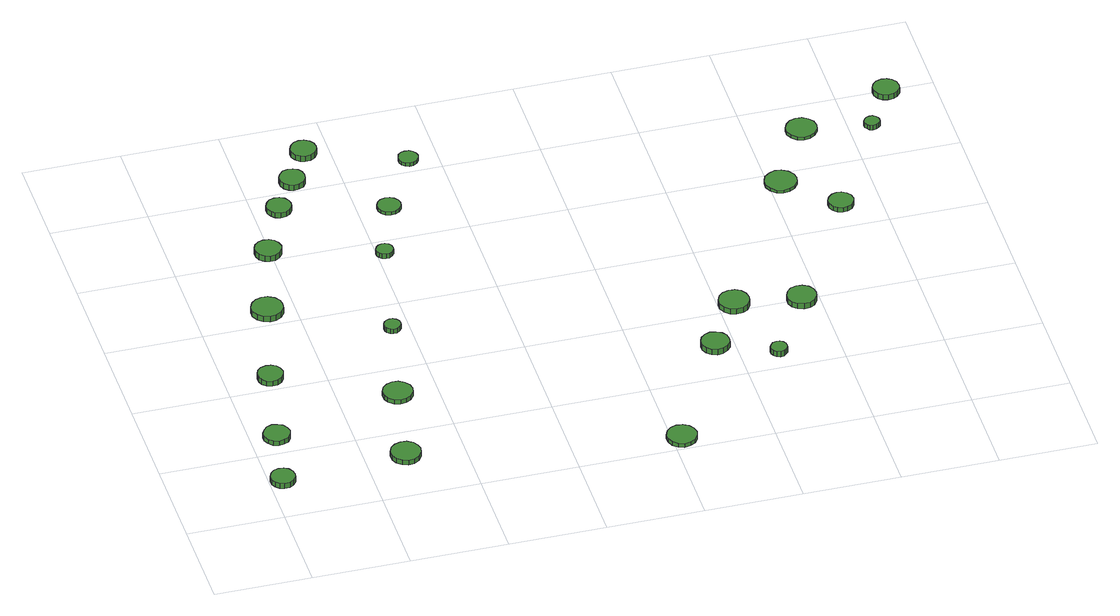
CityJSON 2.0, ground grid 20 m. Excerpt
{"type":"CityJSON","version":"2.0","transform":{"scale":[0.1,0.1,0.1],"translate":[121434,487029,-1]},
"CityObjects":{
"tree1":{"type":"SolitaryVegetationObject","attributes":{"function":"something"},"geometry":[{"type":"MultiSurface","lod":"1","boundaries":[[[0,1,2,3,4,5,6,7,8,9,10,11,12,13,14]],[[15,16,17,18,19,20,21,22,23,24,25,26,27,28,29]],[[0,29,28,1]],[[1,28,27,2]],[[2,27,26,3]],[[3,26,25,4]],[[4,25,24,5]],[[5,24,23,6]],[[6,23,22,7]],[[7,22,21,8]],[[8,21,20,9]],[[9,20,19,10]],[[10,19,18,11]],[[11,18,17,12]],[[12,17,16,13]],[[13,16,15,14]],[[14,15,29,0]]]}]},
"tree2":{"type":"SolitaryVegetationObject","attributes":{"function":"something"},"geometry":[{"type":"MultiSurface","lod":"1","boundaries":[[[30,31,32,33,34,35,36,37,38,39,40,41,42,43,44]],[[45,46,47,48,49,50,51,52,53,54,55,56,57,58,59]],[[30,59,58,31]],[[31,58,57,32]],[[32,57,56,33]],[[33,56,55,34]],[[34,55,54,35]],[[35,54,53,36]],[[36,53,52,37]],[[37,52,51,38]],[[38,51,50,39]],[[39,50,49,40]],[[40,49,48,41]],[[41,48,47,42]],[[42,47,46,43]],[[43,46,45,44]],[[44,45,59,30]]]}]},
"tree3":{"type":"SolitaryVegetationObject","attributes":{"function":"something"},"geometry":[{"type":"MultiSurface","lod":"1","boundaries":[[[60,61,62,63,64,65,66,67,68,69,70,71,72,73,74]],[[75,76,77,78,79,80,81,82,83,84,85,86,87,88,89]],[[60,89,88,61]],[[61,88,87,62]],[[62,87,86,63]],[[63,86,85,64]],[[64,85,84,65]],[[65,84,83,66]],[[66,83,82,67]],[[67,82,81,68]],[[68,81,80,69]],[[69,80,79,70]],[[70,79,78,71]],[[71,78,77,72]],[[72,77,76,73]],[[73,76,75,74]],[[74,75,89,60]]]}]},
"tree4":{"type":"SolitaryVegetationObject","attributes":{"function":"something"},"geometry":[{"type":"MultiSurface","lod":"1","boundaries":[[[90,91,92,93,94,95,96,97,98,99,100,101,102,103,104]],[[105,106,107,108,109,110,111,112,113,114,115,116,117,118,119]],[[90,119,118,91]],[[91,118,117,92]],[[92,117,116,93]],[[93,116,115,94]],[[94,115,114,95]],[[95,114,113,96]],[[96,113,112,97]],[[97,112,111,98]],[[98,111,110,99]],[[99,110,109,100]],[[100,109,108,101]],[[101,108,107,102]],[[102,107,106,103]],[[103,106,105,104]],[[104,105,119,90]]]}]},
"tree5":{"type":"SolitaryVegetationObject","attributes":{"function":"something"},"geometry":[{"type":"MultiSurface","lod":"1","boundaries":[[[120,121,122,123,124,125,126,127,128,129,130,131,132,133,134]],[[135,136,137,138,139,140,141,142,143,144,145,146,147,148,149]],[[120,149,148,121]],[[121,148,147,122]],[[122,147,146,123]],[[123,146,145,124]],[[124,145,144,125]],[[125,144,143,126]],[[126,143,142,127]],[[127,142,141,128]],[[128,141,140,129]],[[129,140,139,130]],[[130,139,138,131]],[[131,138,137,132]],[[132,137,136,133]],[[133,136,135,134]],[[134,135,149,120]]]}]},
"tree6":{"type":"SolitaryVegetationObject","attributes":{"function":"something"},"geometry":[{"type":"MultiSurface","lod":"1","boundaries":[[[150,151,152,153,154,155,156,157,158,159,160,161,162,163,164]],[[165,166,167,168,169,170,171,172,173,174,175,176,177,178,179]],[[150,179,178,151]],[[151,178,177,152]],[[152,177,176,153]],[[153,176,175,154]],[[154,175,174,155]],[[155,174,173,156]],[[156,173,172,157]],[[157,172,171,158]],[[158,171,170,159]],[[159,170,169,160]],[[160,169,168,161]],[[161,168,167,162]],[[162,167,166,163]],[[163,166,165,164]],[[164,165,179,150]]]}]},
"tree7":{"type":"SolitaryVegetationObject","attributes":{"function":"something"},"geometry":[{"type":"MultiSurface","lod":"1","boundaries":[[[180,181,182,183,184,185,186,187,188,189,190,191,192,193,194]],[[195,196,197,198,199,200,201,202,203,204,205,206,207,208,209]],[[180,209,208,181]],[[181,208,207,182]],[[182,207,206,183]],[[183,206,205,184]],[[184,205,204,185]],[[185,204,203,186]],[[186,203,202,187]],[[187,202,201,188]],[[188,201,200,189]],[[189,200,199,190]],[[190,199,198,191]],[[191,198,197,192]],[[192,197,196,193]],[[193,196,195,194]],[[194,195,209,180]]]}]},
"tree8":{"type":"SolitaryVegetationObject","attributes":{"function":"something"},"geometry":[{"type":"MultiSurface","lod":"1","boundaries":[[[210,211,212,213,214,215,216,217,218,219,220,221,222,223,224]],[[225,226,227,228,229,230,231,232,233,234,235,236,237,238,239]],[[210,239,238,211]],[[211,238,237,212]],[[212,237,236,213]],[[213,236,235,214]],[[214,235,234,215]],[[215,234,233,216]],[[216,233,232,217]],[[217,232,231,218]],[[218,231,230,219]],[[219,230,229,220]],[[220,229,228,221]],[[221,228,227,222]],[[222,227,226,223]],[[223,226,225,224]],[[224,225,239,210]]]}]},
"tree9":{"type":"SolitaryVegetationObject","attributes":{"function":"something"},"geometry":[{"type":"MultiSurface","lod":"1","boundaries":[[[240,241,242,243,244,245,246,247,248,249,250,251,252,253,254]],[[255,256,257,258,259,260,261,262,263,264,265,266,267,268,269]],[[240,269,268,241]],[[241,268,267,242]],[[242,267,266,243]],[[243,266,265,244]],[[244,265,264,245]],[[245,264,263,246]],[[246,263,262,247]],[[247,262,261,248]],[[248,261,260,249]],[[249,260,259,250]],[[250,259,258,251]],[[251,258,257,252]],[[252,257,256,253]],[[253,256,255,254]],[[254,255,269,240]]]}]},
"tree10":{"type":"SolitaryVegetationObject","attributes":{"function":"something"},"geometry":[{"type":"MultiSurface","lod":"1","boundaries":[[[270,271,272,273,274,275,276,277,278,279,280,281,282,283,284]],[[285,286,287,288,289,290,291,292,293,294,295,296,297,298,299]],[[270,299,298,271]],[[271,298,297,272]],[[272,297,296,273]],[[273,296,295,274]],[[274,295,294,275]],[[275,294,293,276]],[[276,293,292,277]],[[277,292,291,278]],[[278,291,290,279]],[[279,290,289,280]],[[280,289,288,281]],[[281,288,287,282]],[[282,287,286,283]],[[283,286,285,284]],[[284,285,299,270]]]}]},
"tree11":{"type":"SolitaryVegetationObject","attributes":{"function":"something"},"geometry":[{"type":"MultiSurface","lod":"1","boundaries":[[[300,301,302,303,304,305,306,307,308,309,310,311,312,313,314]],[[315,316,317,318,319,320,321,322,323,324,325,326,327,328,329]],[[300,329,328,301]],[[301,328,327,302]],[[302,327,326,303]],[[303,326,325,304]],[[304,325,324,305]],[[305,324,323,306]],[[306,323,322,307]],[[307,322,321,308]],[[308,321,320,309]],[[309,320,319,310]],[[310,319,318,311]],[[311,318,317,312]],[[312,317,316,313]],[[313,316,315,314]],[[314,315,329,300]]]}]},
"tree12":{"type":"SolitaryVegetationObject","attributes":{"function":"something"},"geometry":[{"type":"MultiSurface","lod":"1","boundaries":[[[330,331,332,333,334,335,336,337,338,339,340,341,342,343,344]],[[345,346,347,348,349,350,351,352,353,354,355,356,357,358,359]],[[330,359,358,331]],[[331,358,357,332]],[[332,357,356,333]],[[333,356,355,334]],[[334,355,354,335]],[[335,354,353,336]],[[336,353,352,337]],[[337,352,351,338]],[[338,351,350,339]],[[339,350,349,340]],[[340,349,348,341]],[[341,348,347,342]],[[342,347,346,343]],[[343,346,345,344]],[[344,345,359,330]]]}]},
"tree13":{"type":"SolitaryVegetationObject","attributes":{"function":"something"},"geometry":[{"type":"MultiSurface","lod":"1","boundaries":[[[360,361,362,363,364,365,366,367,368,369,370,371,372,373,374]],[[375,376,377,378,379,380,381,382,383,384,385,386,387,388,389]],[[360,389,388,361]],[[361,388,387,362]],[[362,387,386,363]],[[363,386,385,364]],[[364,385,384,365]],[[365,384,383,366]],[[366,383,382,367]],[[367,382,381,368]],[[368,381,380,369]],[[369,380,379,370]],[[370,379,378,371]],[[371,378,377,372]],[[372,377,376,373]],[[373,376,375,374]],[[374,375,389,360]]]}]},
"tree14":{"type":"SolitaryVegetationObject","attributes":{"function":"something"},"geometry":[{"type":"MultiSurface","lod":"1","boundaries":[[[390,391,392,393,394,395,396,397,398,399,400,401,402,403,404]],[[405,406,407,408,409,410,411,412,413,414,415,416,417,418,419]],[[390,419,418,391]],[[391,418,417,392]],[[392,417,416,393]],[[393,416,415,394]],[[394,415,414,395]],[[395,414,413,396]],[[396,413,412,397]],[[397,412,411,398]],[[398,411,410,399]],[[399,410,409,400]],[[400,409,408,401]],[[401,408,407,402]],[[402,407,406,403]],[[403,406,405,404]],[[404,405,419,390]]]}]},
"tree15":{"type":"SolitaryVegetationObject","attributes":{"function":"something"},"geometry":[{"type":"MultiSurface","lod":"1","boundaries":[[[420,421,422,423,424,425,426,427,428,429,430,431,432,433,434]],[[435,436,437,438,439,440,441,442,443,444,445,446,447,448,449]],[[420,449,448,421]],[[421,448,447,422]],[[422,447,446,423]],[[423,446,445,424]],[[424,445,444,425]],[[425,444,443,426]],[[426,443,442,427]],[[427,442,441,428]],[[428,441,440,429]],[[429,440,439,430]],[[430,439,438,431]],[[431,438,437,432]],[[432,437,436,433]],[[433,436,435,434]],[[434,435,449,420]]]}]},
"tree16":{"type":"SolitaryVegetationObject","attributes":{"function":"something"},"geometry":[{"type":"MultiSurface","lod":"1","boundaries":[[[450,451,452,453,454,455,456,457,458,459,460,461,462,463,464]],[[465,466,467,468,469,470,471,472,473,474,475,476,477,478,479]],[[450,479,478,451]],[[451,478,477,452]],[[452,477,476,453]],[[453,476,475,454]],[[454,475,474,455]],[[455,474,473,456]],[[456,473,472,457]],[[457,472,471,458]],[[458,471,470,459]],[[459,470,469,460]],[[460,469,468,461]],[[461,468,467,462]],[[462,467,466,463]],[[463,466,465,464]],[[464,465,479,450]]]}]},
"tree17":{"type":"SolitaryVegetationObject","attributes":{"function":"something"},"geometry":[{"type":"MultiSurface","lod":"1","boundaries":[[[480,481,482,483,484,485,486,487,488,489,490,491,492,493,494]],[[495,496,497,498,499,500,501,502,503,504,505,506,507,508,509]],[[480,509,508,481]],[[481,508,507,482]],[[482,507,506,483]],[[483,506,505,484]],[[484,505,504,485]],[[485,504,503,486]],[[486,503,502,487]],[[487,502,501,488]],[[488,501,500,489]],[[489,500,499,490]],[[490,499,498,491]],[[491,498,497,492]],[[492,497,496,493]],[[493,496,495,494]],[[494,495,509,480]]]}]},
"tree18":{"type":"SolitaryVegetationObject","attributes":{"function":"something"},"geometry":[{"type":"MultiSurface","lod":"1","boundaries":[[[510,511,512,513,514,515,516,517,518,519,520,521,522,523,524]],[[525,526,527,528,529,530,531,532,533,534,535,536,537,538,539]],[[510,539,538,511]],[[511,538,537,512]],[[512,537,536,513]],[[513,536,535,514]],[[514,535,534,515]],[[515,534,533,516]],[[516,533,532,517]],[[517,532,531,518]],[[518,531,530,519]],[[519,530,529,520]],[[520,529,528,521]],[[521,528,527,522]],[[522,527,526,523]],[[523,526,525,524]],[[524,525,539,510]]]}]},
"tree19":{"type":"SolitaryVegetationObject","attributes":{"function":"something"},"geometry":[{"type":"MultiSurface","lod":"1","boundaries":[[[540,541,542,543,544,545,546,547,548,549,550,551,552,553,554]],[[555,556,557,558,559,560,561,562,563,564,565,566,567,568,569]],[[540,569,568,541]],[[541,568,567,542]],[[542,567,566,543]],[[543,566,565,544]],[[544,565,564,545]],[[545,564,563,546]],[[546,563,562,547]],[[547,562,561,548]],[[548,561,560,549]],[[549,560,559,550]],[[550,559,558,551]],[[551,558,557,552]],[[552,557,556,553]],[[553,556,555,554]],[[554,555,569,540]]]}]},
"tree20":{"type":"SolitaryVegetationObject","attributes":{"function":"something"},"geometry":[{"type":"MultiSurface","lod":"1","boundaries":[[[570,571,572,573,574,575,576,577,578,579,580,581,582,583,584]],[[585,586,587,588,589,590,591,592,593,594,595,596,597,598,599]],[[570,599,598,571]],[[571,598,597,572]],[[572,597,596,573]],[[573,596,595,574]],[[574,595,594,575]],[[575,594,593,576]],[[576,593,592,577]],[[577,592,591,578]],[[578,591,590,579]],[[579,590,589,580]],[[580,589,588,581]],[[581,588,587,582]],[[582,587,586,583]],[[583,586,585,584]],[[584,585,599,570]]]}]},
"tree21":{"type":"SolitaryVegetationObject","attributes":{"function":"something"},"geometry":[{"type":"MultiSurface","lod":"1","boundaries":[[[600,601,602,603,604,605,606,607,608,609,610,611,612,613,614]],[[615,616,617,618,619,620,621,622,623,624,625,626,627,628,629]],[[600,629,628,601]],[[601,628,627,602]],[[602,627,626,603]],[[603,626,625,604]],[[604,625,624,605]],[[605,624,623,606]],[[606,623,622,607]],[[607,622,621,608]],[[608,621,620,609]],[[609,620,619,610]],[[610,619,618,611]],[[611,618,617,612]],[[612,617,616,613]],[[613,616,615,614]],[[614,615,629,600]]]}]},
"tree22":{"type":"SolitaryVegetationObject","attributes":{"function":"something"},"geometry":[{"type":"MultiSurface","lod":"1","boundaries":[[[630,631,632,633,634,635,636,637,638,639,640,641,642,643,644]],[[645,646,647,648,649,650,651,652,653,654,655,656,657,658,659]],[[630,659,658,631]],[[631,658,657,632]],[[632,657,656,633]],[[633,656,655,634]],[[634,655,654,635]],[[635,654,653,636]],[[636,653,652,637]],[[637,652,651,638]],[[638,651,650,639]],[[639,650,649,640]],[[640,649,648,641]],[[641,648,647,642]],[[642,647,646,643]],[[643,646,645,644]],[[644,645,659,630]]]}]},
"tree23":{"type":"SolitaryVegetationObject","attributes":{"function":"something"},"geometry":[{"type":"MultiSurface","lod":"1","boundaries":[[[660,661,662,663,664,665,666,667,668,669,670,671,672,673,674]],[[675,676,677,678,679,680,681,682,683,684,685,686,687,688,689]],[[660,689,688,661]],[[661,688,687,662]],[[662,687,686,663]],[[663,686,685,664]],[[664,685,684,665]],[[665,684,683,666]],[[666,683,682,667]],[[667,682,681,668]],[[668,681,680,669]],[[669,680,679,670]],[[670,679,678,671]],[[671,678,677,672]],[[672,677,676,673]],[[673,676,675,674]],[[674,675,689,660]]]}]},
"tree24":{"type":"SolitaryVegetationObject","attributes":{"function":"something"},"geometry":[{"type":"MultiSurface","lod":"1","boundaries":[[[690,691,692,693,694,695,696,697,698,699,700,701,702,703,704]],[[705,706,707,708,709,710,711,712,713,714,715,716,717,718,719]],[[690,719,718,691]],[[691,718,717,692]],[[692,717,716,693]],[[693,716,715,694]],[[694,715,714,695]],[[695,714,713,696]],[[696,713,712,697]],[[697,712,711,698]],[[698,711,710,699]],[[699,710,709,700]],[[700,709,708,701]],[[701,708,707,702]],[[702,707,706,703]],[[703,706,705,704]],[[704,705,719,690]]]}]}
},
"vertices":[
[53,114,18],[51,124,18],[45,133,18],[36,138,18],[25,139,18],[15,136,18],[8,129,18],[3,119,18],[3,108,18],[8,99,18],[15,92,18],[25,89,18],[36,90,18],[45,95,18],[51,103,18],[51,103,6],[45,95,6],[36,90,6],[25,89,6],[15,92,6],[8,99,6],[3,108,6],[3,119,6],[8,129,6],[15,136,6],[25,139,6],[36,138,6],[45,133,6],[51,124,6],[53,114,6],
[81,252,17],[78,263,17],[72,272,17],[62,277,17],[51,279,17],[40,275,17],[32,267,17],[27,257,17],[27,246,17],[32,236,17],[40,228,17],[51,224,17],[62,226,17],[72,231,17],[78,240,17],[78,240,6],[72,231,6],[62,226,6],[51,224,6],[40,228,6],[32,236,6],[27,246,6],[27,257,6],[32,267,6],[40,275,6],[51,279,6],[62,277,6],[72,272,6],[78,263,6],[81,252,6],
[119,437,18],[116,448,18],[110,457,18],[100,462,18],[90,463,18],[79,460,18],[71,453,18],[67,443,18],[67,432,18],[71,422,18],[79,414,18],[90,411,18],[100,412,18],[110,418,18],[116,426,18],[116,426,6],[110,418,6],[100,412,6],[90,411,6],[79,414,6],[71,422,6],[67,432,6],[67,443,6],[71,453,6],[79,460,6],[90,463,6],[100,462,6],[110,457,6],[116,448,6],[119,437,6],
[313,128,17],[310,140,17],[303,150,17],[292,157,17],[279,158,17],[267,154,17],[257,146,17],[252,134,17],[252,121,17],[257,109,17],[267,101,17],[279,97,17],[292,98,17],[303,105,17],[310,115,17],[310,115,6],[303,105,6],[292,98,6],[279,97,6],[267,101,6],[257,109,6],[252,121,6],[252,134,6],[257,146,6],[267,154,6],[279,158,6],[292,157,6],[303,150,6],[310,140,6],[313,128,6],
[174,638,23],[172,651,23],[164,662,23],[152,669,23],[139,670,23],[126,666,23],[116,657,23],[110,645,23],[110,631,23],[116,619,23],[126,610,23],[139,606,23],[152,607,23],[164,614,23],[172,625,23],[172,625,10],[164,614,10],[152,607,10],[139,606,10],[126,610,10],[116,619,10],[110,631,10],[110,645,10],[116,657,10],[126,666,10],[139,670,10],[152,669,10],[164,662,10],[172,651,10],[174,638,10],
[350,319,16],[347,331,16],[339,341,16],[328,348,16],[316,349,16],[304,345,16],[294,337,16],[289,325,16],[289,312,16],[294,301,16],[304,292,16],[316,288,16],[328,290,16],[339,296,16],[347,306,16],[347,306,6],[339,296,6],[328,290,6],[316,288,6],[304,292,6],[294,301,6],[289,312,6],[289,325,6],[294,337,6],[304,345,6],[316,349,6],[328,348,6],[339,341,6],[347,331,6],[350,319,6],
[222,820,22],[219,831,22],[213,840,22],[203,846,22],[191,847,22],[181,844,22],[172,836,22],[168,826,22],[168,815,22],[172,804,22],[181,797,22],[191,793,22],[203,794,22],[213,800,22],[219,809,22],[219,809,9],[213,800,9],[203,794,9],[191,793,9],[181,797,9],[172,804,9],[168,815,9],[168,826,9],[172,836,9],[181,844,9],[191,847,9],[203,846,9],[213,840,9],[219,831,9],[222,820,9],
[383,526,17],[382,533,17],[377,539,17],[371,543,17],[364,543,17],[357,541,17],[352,536,17],[349,530,17],[349,523,17],[352,516,17],[357,512,17],[364,509,17],[371,510,17],[377,514,17],[382,520,17],[382,520,6],[377,514,6],[371,510,6],[364,509,6],[357,512,6],[352,516,6],[349,523,6],[349,530,6],[352,536,6],[357,541,6],[364,543,6],[371,543,6],[377,539,6],[382,533,6],[383,526,6],
[278,951,18],[276,961,18],[270,970,18],[261,975,18],[250,976,18],[240,973,18],[233,966,18],[228,956,18],[228,946,18],[233,936,18],[240,929,18],[250,926,18],[261,927,18],[270,932,18],[276,941,18],[276,941,6],[270,932,6],[261,927,6],[250,926,6],[240,929,6],[233,936,6],[228,946,6],[228,956,6],[233,966,6],[240,973,6],[250,976,6],[261,975,6],[270,970,6],[276,961,6],[278,951,6],
[328,1030,19],[326,1041,19],[320,1050,19],[310,1055,19],[299,1056,19],[289,1053,19],[281,1045,19],[276,1035,19],[276,1024,19],[281,1014,19],[289,1007,19],[299,1003,19],[310,1005,19],[320,1010,19],[326,1019,19],[326,1019,6],[320,1010,6],[310,1005,6],[299,1003,6],[289,1007,6],[281,1014,6],[276,1024,6],[276,1035,6],[281,1045,6],[289,1053,6],[299,1056,6],[310,1055,6],[320,1050,6],[326,1041,6],[328,1030,6],
[433,762,17],[432,769,17],[428,775,17],[421,779,17],[414,779,17],[407,777,17],[402,772,17],[399,766,17],[399,758,17],[402,752,17],[407,747,17],[414,745,17],[421,745,17],[428,749,17],[432,755,17],[432,755,6],[428,749,6],[421,745,6],[414,745,6],[407,747,6],[402,752,6],[399,758,6],[399,766,6],[402,772,6],[407,777,6],[414,779,6],[421,779,6],[428,775,6],[432,769,6],[433,762,6],
[374,1113,19],[372,1124,19],[366,1132,19],[356,1138,19],[345,1139,19],[335,1136,19],[327,1128,19],[322,1118,19],[322,1107,19],[327,1097,19],[335,1090,19],[345,1087,19],[356,1088,19],[366,1093,19],[372,1102,19],[372,1102,6],[366,1093,6],[356,1088,6],[345,1087,6],[335,1090,6],[327,1097,6],[322,1107,6],[322,1118,6],[327,1128,6],[335,1136,6],[345,1139,6],[356,1138,6],[366,1132,6],[372,1124,6],[374,1113,6],
[487,900,14],[485,909,14],[479,917,14],[471,922,14],[461,923,14],[451,920,14],[444,914,14],[440,905,14],[440,895,14],[444,886,14],[451,879,14],[461,876,14],[471,877,14],[479,882,14],[485,890,14],[485,890,6],[479,882,6],[471,877,6],[461,876,6],[451,879,6],[444,886,6],[440,895,6],[440,905,6],[444,914,6],[451,920,6],[461,923,6],[471,922,6],[479,917,6],[485,909,6],[487,900,6],
[850,36,15],[847,49,15],[840,59,15],[829,65,15],[816,67,15],[804,63,15],[794,54,15],[789,42,15],[789,30,15],[794,18,15],[804,9,15],[816,5,15],[829,7,15],[840,13,15],[847,23,15],[847,23,6],[840,13,6],[829,7,6],[816,5,6],[804,9,6],[794,18,6],[789,30,6],[789,42,6],[794,54,6],[804,63,6],[816,67,6],[829,65,6],[840,59,6],[847,49,6],[850,36,6],
[561,1037,14],[559,1045,14],[554,1052,14],[547,1056,14],[538,1057,14],[530,1055,14],[524,1049,14],[521,1041,14],[521,1033,14],[524,1025,14],[530,1020,14],[538,1017,14],[547,1018,14],[554,1022,14],[559,1029,14],[559,1029,6],[554,1022,6],[547,1018,6],[538,1017,6],[530,1020,6],[524,1025,6],[521,1033,6],[521,1041,6],[524,1049,6],[530,1055,6],[538,1057,6],[547,1056,6],[554,1052,6],[559,1045,6],[561,1037,6],
[987,292,27],[985,304,27],[978,313,27],[967,319,27],[955,321,27],[944,317,27],[935,309,27],[930,298,27],[930,286,27],[935,275,27],[944,267,27],[955,263,27],[967,265,27],[978,271,27],[985,280,27],[985,280,14],[978,271,14],[967,265,14],[955,263,14],[944,267,14],[935,275,14],[930,286,14],[930,298,14],[935,309,14],[944,317,14],[955,321,14],[967,319,14],[978,313,14],[985,304,14],[987,292,14],
[1091,242,26],[1090,249,26],[1086,255,26],[1080,259,26],[1073,259,26],[1066,257,26],[1061,252,26],[1058,246,26],[1058,239,26],[1061,232,26],[1066,228,26],[1073,225,26],[1080,226,26],[1086,230,26],[1090,235,26],[1090,235,13],[1086,230,13],[1080,226,13],[1073,225,13],[1066,228,13],[1061,232,13],[1058,239,13],[1058,246,13],[1061,252,13],[1066,257,13],[1073,259,13],[1080,259,13],[1086,255,13],[1090,249,13],[1091,242,13],
[1063,418,20],[1060,431,20],[1053,442,20],[1042,448,20],[1029,449,20],[1016,445,20],[1007,437,20],[1001,425,20],[1001,412,20],[1007,400,20],[1016,391,20],[1029,387,20],[1042,389,20],[1053,395,20],[1060,406,20],[1060,406,7],[1053,395,7],[1042,389,7],[1029,387,7],[1016,391,7],[1007,400,7],[1001,412,7],[1001,425,7],[1007,437,7],[1016,445,7],[1029,449,7],[1042,448,7],[1053,442,7],[1060,431,7],[1063,418,7],
[1194,398,20],[1191,410,20],[1184,420,20],[1173,426,20],[1161,427,20],[1149,424,20],[1140,415,20],[1135,404,20],[1135,391,20],[1140,380,20],[1149,372,20],[1161,368,20],[1173,369,20],[1184,375,20],[1191,385,20],[1191,385,7],[1184,375,7],[1173,369,7],[1161,368,7],[1149,372,7],[1140,380,7],[1135,391,7],[1135,404,7],[1140,415,7],[1149,424,7],[1161,427,7],[1173,426,7],[1184,420,7],[1191,410,7],[1194,398,7],
[1258,770,13],[1255,783,13],[1247,794,13],[1235,801,13],[1222,803,13],[1209,798,13],[1198,789,13],[1193,777,13],[1193,763,13],[1198,751,13],[1209,741,13],[1222,737,13],[1235,739,13],[1247,745,13],[1255,756,13],[1255,756,6],[1247,745,6],[1235,739,6],[1222,737,6],[1209,741,6],[1198,751,6],[1193,763,6],[1193,777,6],[1198,789,6],[1209,798,6],[1222,803,6],[1235,801,6],[1247,794,6],[1255,783,6],[1258,770,6],
[1346,672,17],[1344,683,17],[1338,691,17],[1328,697,17],[1318,698,17],[1308,695,17],[1300,687,17],[1295,678,17],[1295,667,17],[1300,657,17],[1308,650,17],[1318,647,17],[1328,648,17],[1338,653,17],[1344,662,17],[1344,662,6],[1338,653,6],[1328,648,6],[1318,647,6],[1308,650,6],[1300,657,6],[1295,667,6],[1295,678,6],[1300,687,6],[1308,695,6],[1318,698,6],[1328,697,6],[1338,691,6],[1344,683,6],[1346,672,6],
[1341,922,13],[1338,935,13],[1330,945,13],[1319,952,13],[1306,953,13],[1293,949,13],[1284,940,13],[1278,928,13],[1278,915,13],[1284,903,13],[1293,894,13],[1306,890,13],[1319,892,13],[1330,898,13],[1338,909,13],[1338,909,6],[1330,898,6],[1319,892,6],[1306,890,6],[1293,894,6],[1284,903,6],[1278,915,6],[1278,928,6],[1284,940,6],[1293,949,6],[1306,953,6],[1319,952,6],[1330,945,6],[1338,935,6],[1341,922,6],
[1463,901,17],[1462,907,17],[1458,912,17],[1452,916,17],[1446,916,17],[1439,914,17],[1435,910,17],[1432,904,17],[1432,897,17],[1435,892,17],[1439,887,17],[1446,885,17],[1452,886,17],[1458,889,17],[1462,894,17],[1462,894,6],[1458,889,6],[1452,886,6],[1446,885,6],[1439,887,6],[1435,892,6],[1432,897,6],[1432,904,6],[1435,910,6],[1439,914,6],[1446,916,6],[1452,916,6],[1458,912,6],[1462,907,6],[1463,901,6],
[1529,996,18],[1527,1007,18],[1520,1016,18],[1511,1021,18],[1500,1023,18],[1489,1019,18],[1481,1012,18],[1476,1002,18],[1476,991,18],[1481,980,18],[1489,973,18],[1500,970,18],[1511,971,18],[1520,976,18],[1527,985,18],[1527,985,6],[1520,976,6],[1511,971,6],[1500,970,6],[1489,973,6],[1481,980,6],[1476,991,6],[1476,1002,6],[1481,1012,6],[1489,1019,6],[1500,1023,6],[1511,1021,6],[1520,1016,6],[1527,1007,6],[1529,996,6]
]}
